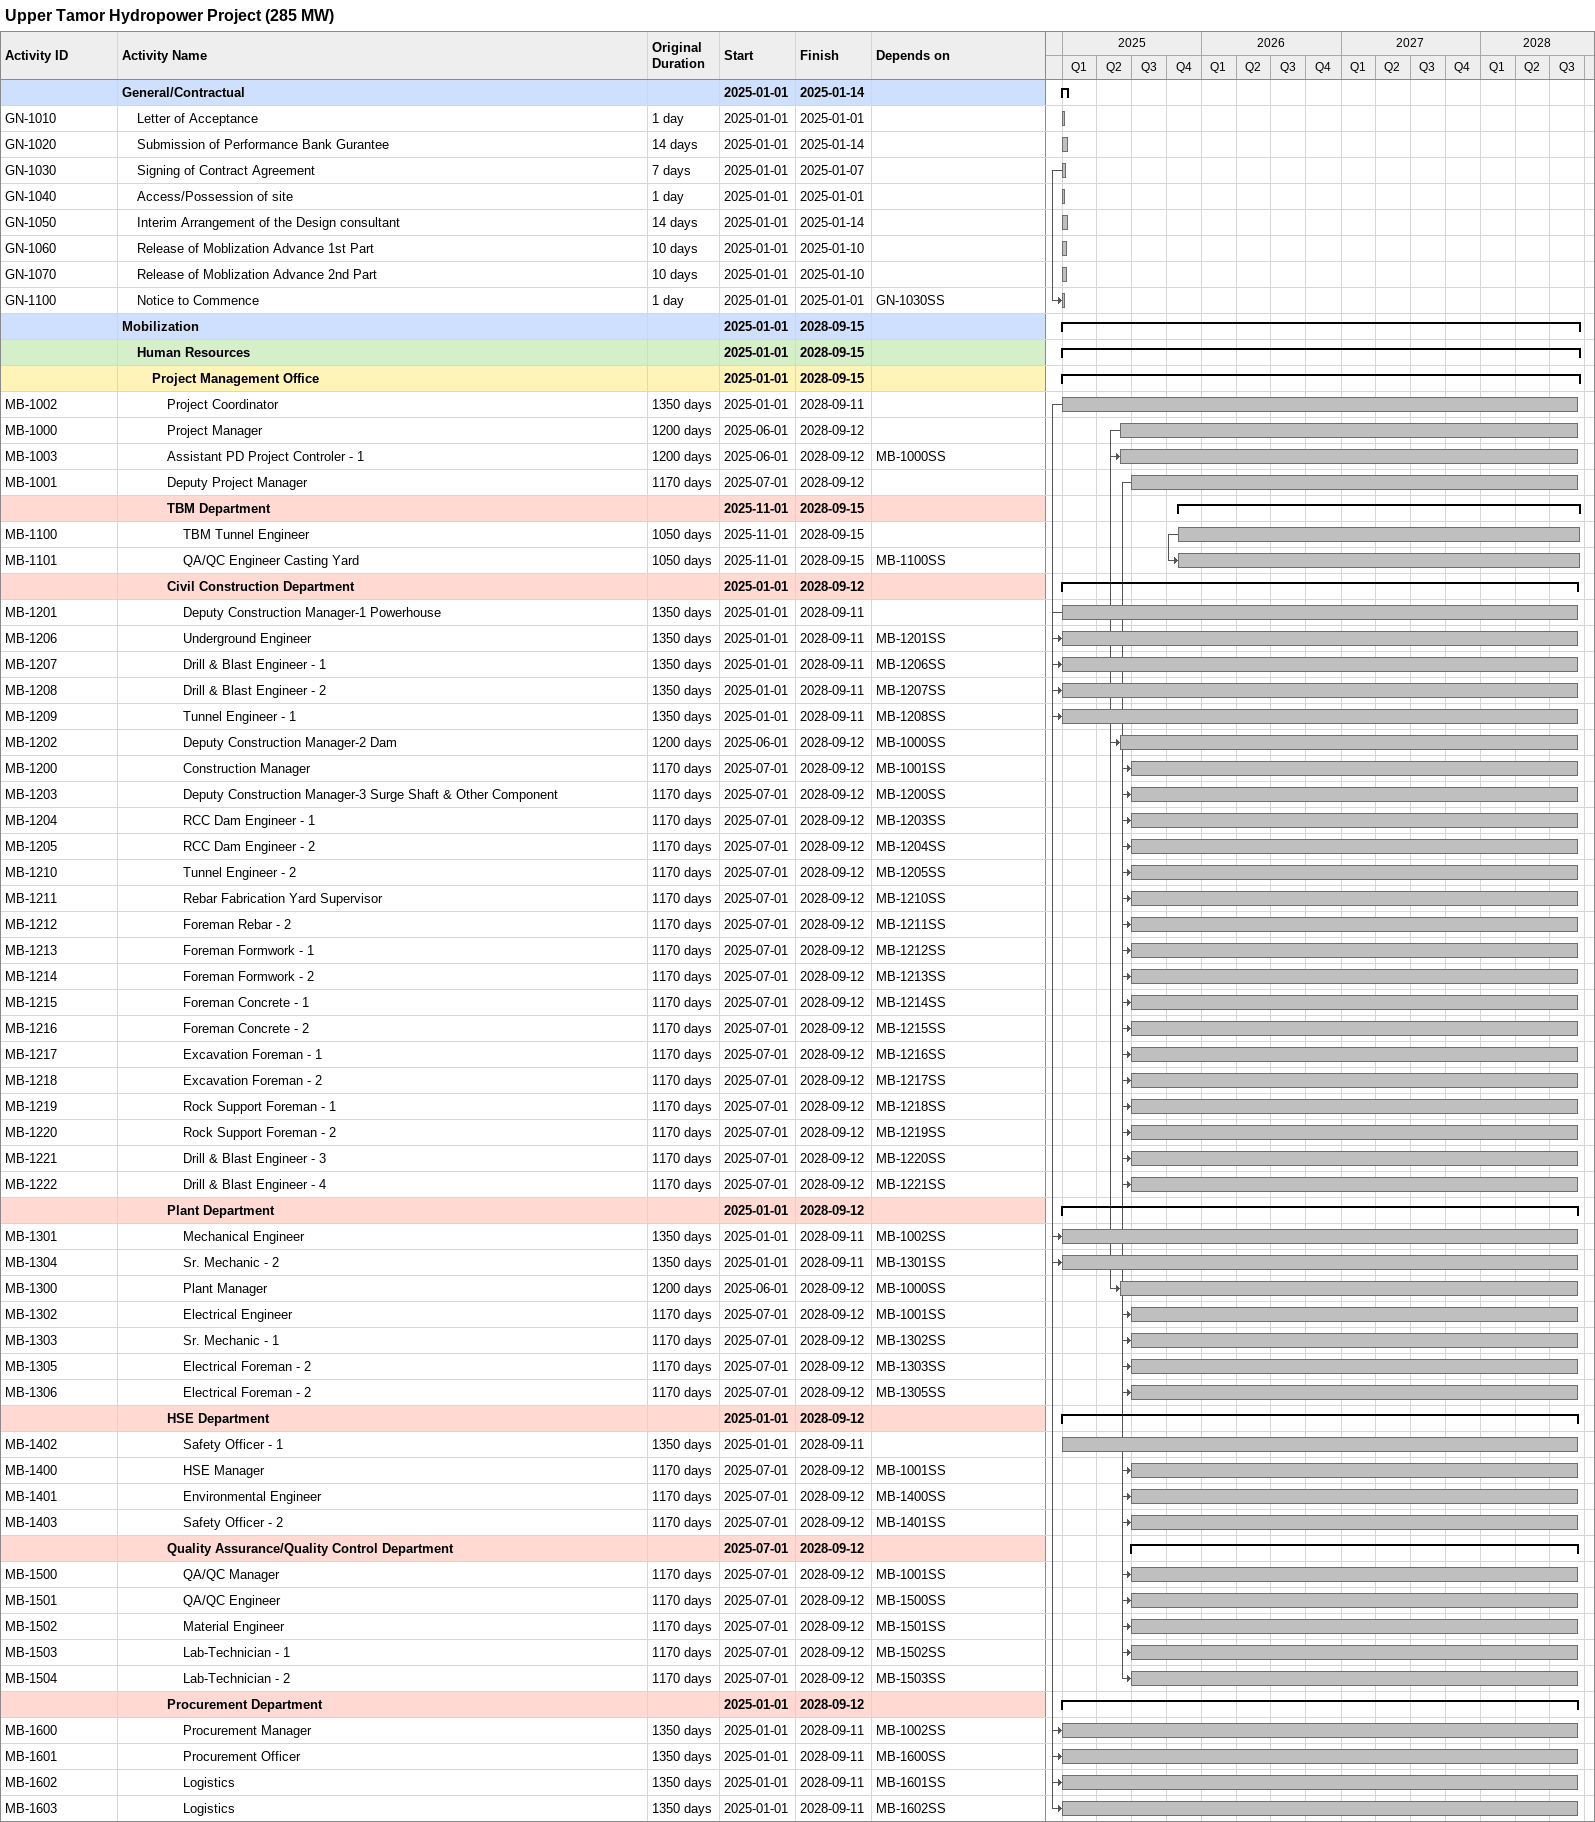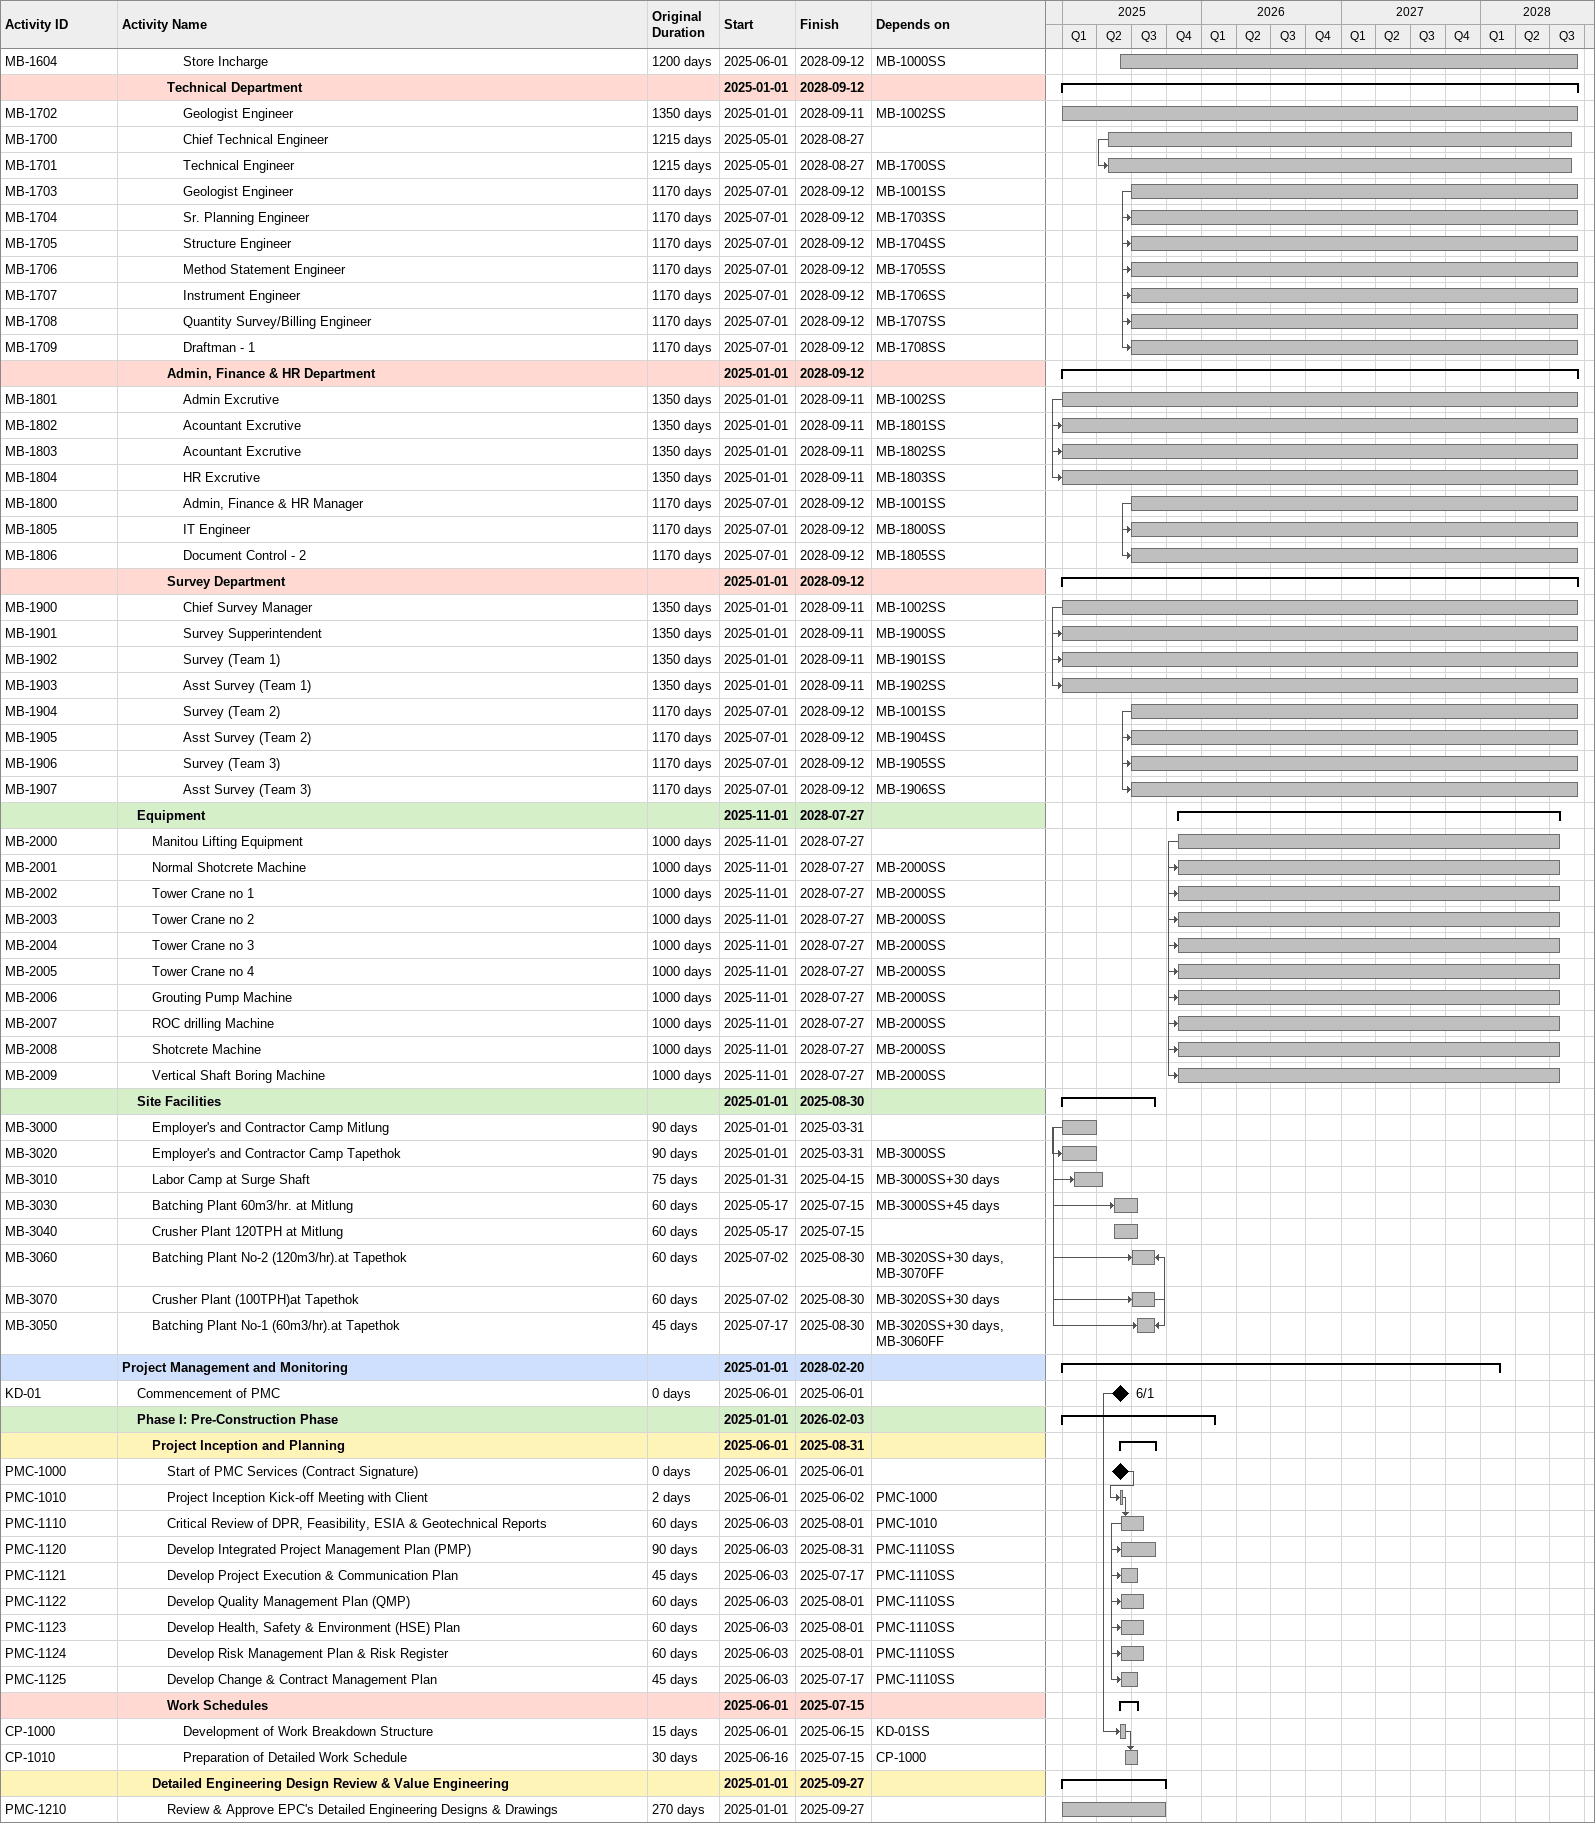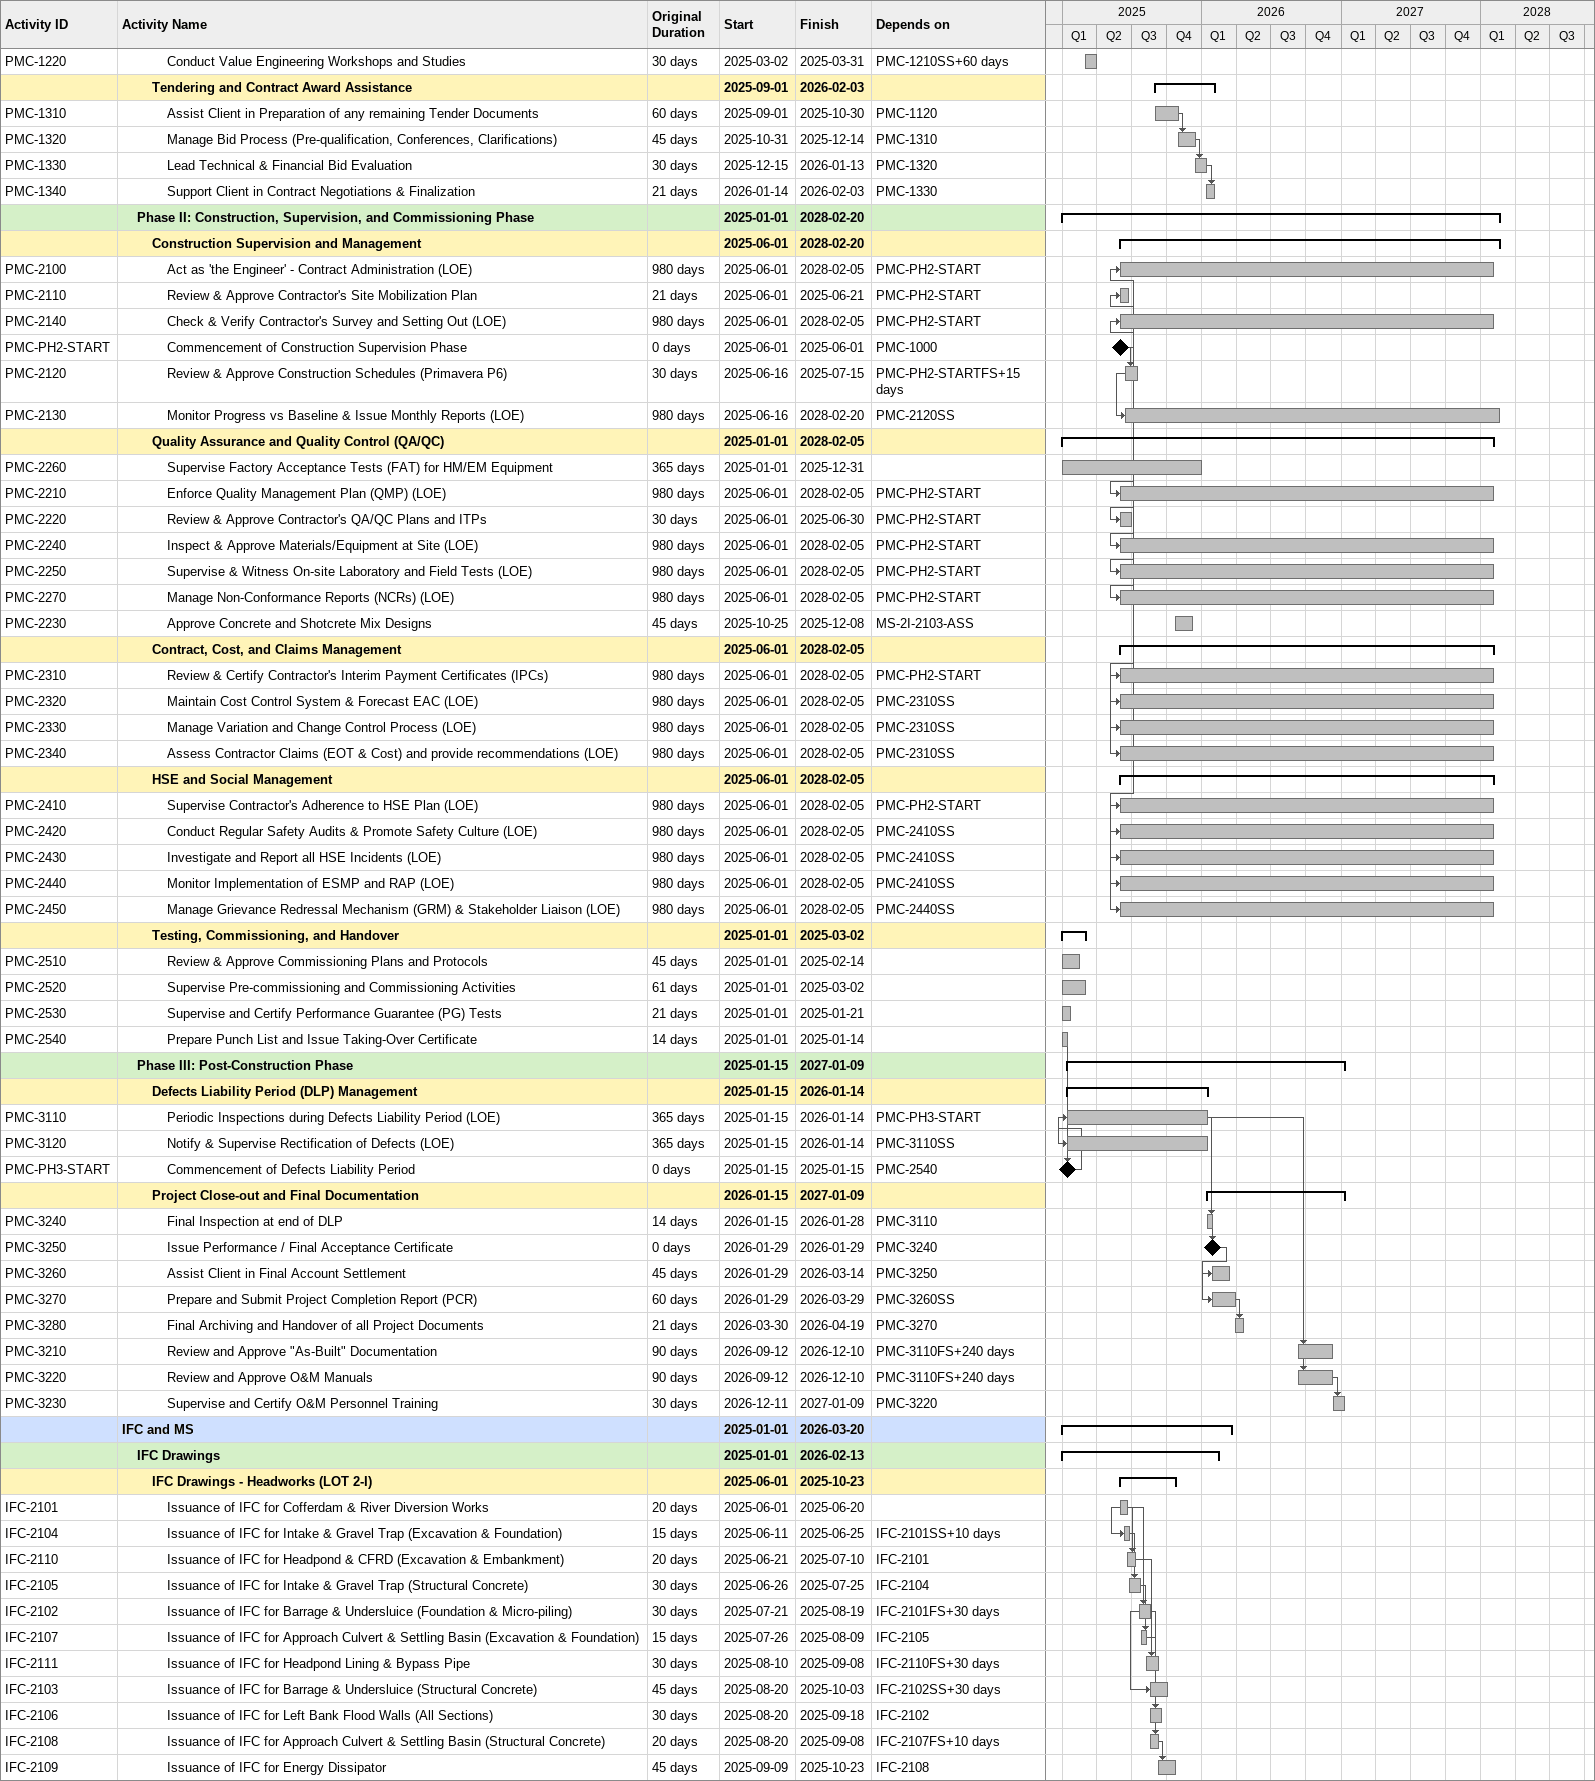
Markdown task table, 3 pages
Upper Tamor Hydropower Project (285 MW)

| ID | Level | Task | Original duration | Start | Finish | Predecessors |
|---|---|---|---|---|---|---|
|  | 1 | **General/Contractual** |  | 2025-01-01 | 2025-01-14 |  |
| GN-1010 | 2 | Letter of Acceptance | 1d | 2025-01-01 | 2025-01-01 |  |
| GN-1020 | 2 | Submission of Performance Bank Gurantee | 14d | 2025-01-01 | 2025-01-14 |  |
| GN-1030 | 2 | Signing of Contract Agreement | 7d | 2025-01-01 | 2025-01-07 |  |
| GN-1040 | 2 | Access/Possession of site | 1d | 2025-01-01 | 2025-01-01 |  |
| GN-1050 | 2 | Interim Arrangement of the Design consultant | 14d | 2025-01-01 | 2025-01-14 |  |
| GN-1060 | 2 | Release of Moblization Advance 1st Part | 10d | 2025-01-01 | 2025-01-10 |  |
| GN-1070 | 2 | Release of Moblization Advance 2nd Part | 10d | 2025-01-01 | 2025-01-10 |  |
| GN-1100 | 2 | Notice to Commence | 1d | 2025-01-01 | 2025-01-01 | GN-1030SS |
|  | 1 | **Mobilization** |  | 2025-01-01 | 2028-09-15 |  |
|  | 2 | **Human Resources** |  | 2025-01-01 | 2028-09-15 |  |
|  | 3 | **Project Management Office** |  | 2025-01-01 | 2028-09-15 |  |
| MB-1002 | 4 | Project Coordinator | 1350d | 2025-01-01 | 2028-09-11 |  |
| MB-1000 | 4 | Project Manager | 1200d | 2025-06-01 | 2028-09-12 |  |
| MB-1003 | 4 | Assistant PD Project Controler - 1 | 1200d | 2025-06-01 | 2028-09-12 | MB-1000SS |
| MB-1001 | 4 | Deputy Project Manager | 1170d | 2025-07-01 | 2028-09-12 |  |
|  | 4 | **TBM Department** |  | 2025-11-01 | 2028-09-15 |  |
| MB-1100 | 5 | TBM Tunnel Engineer | 1050d | 2025-11-01 | 2028-09-15 |  |
| MB-1101 | 5 | QA/QC Engineer Casting Yard | 1050d | 2025-11-01 | 2028-09-15 | MB-1100SS |
|  | 4 | **Civil Construction Department** |  | 2025-01-01 | 2028-09-12 |  |
| MB-1201 | 5 | Deputy Construction Manager-1 Powerhouse | 1350d | 2025-01-01 | 2028-09-11 |  |
| MB-1206 | 5 | Underground Engineer | 1350d | 2025-01-01 | 2028-09-11 | MB-1201SS |
| MB-1207 | 5 | Drill & Blast Engineer - 1 | 1350d | 2025-01-01 | 2028-09-11 | MB-1206SS |
| MB-1208 | 5 | Drill & Blast Engineer - 2 | 1350d | 2025-01-01 | 2028-09-11 | MB-1207SS |
| MB-1209 | 5 | Tunnel Engineer - 1 | 1350d | 2025-01-01 | 2028-09-11 | MB-1208SS |
| MB-1202 | 5 | Deputy Construction Manager-2 Dam | 1200d | 2025-06-01 | 2028-09-12 | MB-1000SS |
| MB-1200 | 5 | Construction Manager | 1170d | 2025-07-01 | 2028-09-12 | MB-1001SS |
| MB-1203 | 5 | Deputy Construction Manager-3 Surge Shaft & Other Component | 1170d | 2025-07-01 | 2028-09-12 | MB-1200SS |
| MB-1204 | 5 | RCC Dam Engineer - 1 | 1170d | 2025-07-01 | 2028-09-12 | MB-1203SS |
| MB-1205 | 5 | RCC Dam Engineer - 2 | 1170d | 2025-07-01 | 2028-09-12 | MB-1204SS |
| MB-1210 | 5 | Tunnel Engineer - 2 | 1170d | 2025-07-01 | 2028-09-12 | MB-1205SS |
| MB-1211 | 5 | Rebar Fabrication Yard Supervisor | 1170d | 2025-07-01 | 2028-09-12 | MB-1210SS |
| MB-1212 | 5 | Foreman Rebar - 2 | 1170d | 2025-07-01 | 2028-09-12 | MB-1211SS |
| MB-1213 | 5 | Foreman Formwork - 1 | 1170d | 2025-07-01 | 2028-09-12 | MB-1212SS |
| MB-1214 | 5 | Foreman Formwork - 2 | 1170d | 2025-07-01 | 2028-09-12 | MB-1213SS |
| MB-1215 | 5 | Foreman Concrete - 1 | 1170d | 2025-07-01 | 2028-09-12 | MB-1214SS |
| MB-1216 | 5 | Foreman Concrete - 2 | 1170d | 2025-07-01 | 2028-09-12 | MB-1215SS |
| MB-1217 | 5 | Excavation Foreman - 1 | 1170d | 2025-07-01 | 2028-09-12 | MB-1216SS |
| MB-1218 | 5 | Excavation Foreman - 2 | 1170d | 2025-07-01 | 2028-09-12 | MB-1217SS |
| MB-1219 | 5 | Rock Support Foreman - 1 | 1170d | 2025-07-01 | 2028-09-12 | MB-1218SS |
| MB-1220 | 5 | Rock Support Foreman - 2 | 1170d | 2025-07-01 | 2028-09-12 | MB-1219SS |
| MB-1221 | 5 | Drill & Blast Engineer - 3 | 1170d | 2025-07-01 | 2028-09-12 | MB-1220SS |
| MB-1222 | 5 | Drill & Blast Engineer - 4 | 1170d | 2025-07-01 | 2028-09-12 | MB-1221SS |
|  | 4 | **Plant Department** |  | 2025-01-01 | 2028-09-12 |  |
| MB-1301 | 5 | Mechanical Engineer | 1350d | 2025-01-01 | 2028-09-11 | MB-1002SS |
| MB-1304 | 5 | Sr. Mechanic - 2 | 1350d | 2025-01-01 | 2028-09-11 | MB-1301SS |
| MB-1300 | 5 | Plant Manager | 1200d | 2025-06-01 | 2028-09-12 | MB-1000SS |
| MB-1302 | 5 | Electrical Engineer | 1170d | 2025-07-01 | 2028-09-12 | MB-1001SS |
| MB-1303 | 5 | Sr. Mechanic - 1 | 1170d | 2025-07-01 | 2028-09-12 | MB-1302SS |
| MB-1305 | 5 | Electrical Foreman - 2 | 1170d | 2025-07-01 | 2028-09-12 | MB-1303SS |
| MB-1306 | 5 | Electrical Foreman - 2 | 1170d | 2025-07-01 | 2028-09-12 | MB-1305SS |
|  | 4 | **HSE Department** |  | 2025-01-01 | 2028-09-12 |  |
| MB-1402 | 5 | Safety Officer - 1 | 1350d | 2025-01-01 | 2028-09-11 |  |
| MB-1400 | 5 | HSE Manager | 1170d | 2025-07-01 | 2028-09-12 | MB-1001SS |
| MB-1401 | 5 | Environmental Engineer | 1170d | 2025-07-01 | 2028-09-12 | MB-1400SS |
| MB-1403 | 5 | Safety Officer - 2 | 1170d | 2025-07-01 | 2028-09-12 | MB-1401SS |
|  | 4 | **Quality Assurance/Quality Control Department** |  | 2025-07-01 | 2028-09-12 |  |
| MB-1500 | 5 | QA/QC Manager | 1170d | 2025-07-01 | 2028-09-12 | MB-1001SS |
| MB-1501 | 5 | QA/QC Engineer | 1170d | 2025-07-01 | 2028-09-12 | MB-1500SS |
| MB-1502 | 5 | Material Engineer | 1170d | 2025-07-01 | 2028-09-12 | MB-1501SS |
| MB-1503 | 5 | Lab-Technician - 1 | 1170d | 2025-07-01 | 2028-09-12 | MB-1502SS |
| MB-1504 | 5 | Lab-Technician - 2 | 1170d | 2025-07-01 | 2028-09-12 | MB-1503SS |
|  | 4 | **Procurement Department** |  | 2025-01-01 | 2028-09-12 |  |
| MB-1600 | 5 | Procurement Manager | 1350d | 2025-01-01 | 2028-09-11 | MB-1002SS |
| MB-1601 | 5 | Procurement Officer | 1350d | 2025-01-01 | 2028-09-11 | MB-1600SS |
| MB-1602 | 5 | Logistics | 1350d | 2025-01-01 | 2028-09-11 | MB-1601SS |
| MB-1603 | 5 | Logistics | 1350d | 2025-01-01 | 2028-09-11 | MB-1602SS |
| MB-1604 | 5 | Store Incharge | 1200d | 2025-06-01 | 2028-09-12 | MB-1000SS |
|  | 4 | **Technical Department** |  | 2025-01-01 | 2028-09-12 |  |
| MB-1702 | 5 | Geologist Engineer | 1350d | 2025-01-01 | 2028-09-11 | MB-1002SS |
| MB-1700 | 5 | Chief Technical Engineer | 1215d | 2025-05-01 | 2028-08-27 |  |
| MB-1701 | 5 | Technical Engineer | 1215d | 2025-05-01 | 2028-08-27 | MB-1700SS |
| MB-1703 | 5 | Geologist Engineer | 1170d | 2025-07-01 | 2028-09-12 | MB-1001SS |
| MB-1704 | 5 | Sr. Planning Engineer | 1170d | 2025-07-01 | 2028-09-12 | MB-1703SS |
| MB-1705 | 5 | Structure Engineer | 1170d | 2025-07-01 | 2028-09-12 | MB-1704SS |
| MB-1706 | 5 | Method Statement Engineer | 1170d | 2025-07-01 | 2028-09-12 | MB-1705SS |
| MB-1707 | 5 | Instrument Engineer | 1170d | 2025-07-01 | 2028-09-12 | MB-1706SS |
| MB-1708 | 5 | Quantity Survey/Billing Engineer | 1170d | 2025-07-01 | 2028-09-12 | MB-1707SS |
| MB-1709 | 5 | Draftman - 1 | 1170d | 2025-07-01 | 2028-09-12 | MB-1708SS |
|  | 4 | **Admin, Finance & HR Department** |  | 2025-01-01 | 2028-09-12 |  |
| MB-1801 | 5 | Admin Excrutive | 1350d | 2025-01-01 | 2028-09-11 | MB-1002SS |
| MB-1802 | 5 | Acountant Excrutive | 1350d | 2025-01-01 | 2028-09-11 | MB-1801SS |
| MB-1803 | 5 | Acountant Excrutive | 1350d | 2025-01-01 | 2028-09-11 | MB-1802SS |
| MB-1804 | 5 | HR Excrutive | 1350d | 2025-01-01 | 2028-09-11 | MB-1803SS |
| MB-1800 | 5 | Admin, Finance & HR Manager | 1170d | 2025-07-01 | 2028-09-12 | MB-1001SS |
| MB-1805 | 5 | IT Engineer | 1170d | 2025-07-01 | 2028-09-12 | MB-1800SS |
| MB-1806 | 5 | Document Control - 2 | 1170d | 2025-07-01 | 2028-09-12 | MB-1805SS |
|  | 4 | **Survey Department** |  | 2025-01-01 | 2028-09-12 |  |
| MB-1900 | 5 | Chief Survey Manager | 1350d | 2025-01-01 | 2028-09-11 | MB-1002SS |
| MB-1901 | 5 | Survey Supperintendent | 1350d | 2025-01-01 | 2028-09-11 | MB-1900SS |
| MB-1902 | 5 | Survey (Team 1) | 1350d | 2025-01-01 | 2028-09-11 | MB-1901SS |
| MB-1903 | 5 | Asst Survey (Team 1) | 1350d | 2025-01-01 | 2028-09-11 | MB-1902SS |
| MB-1904 | 5 | Survey (Team 2) | 1170d | 2025-07-01 | 2028-09-12 | MB-1001SS |
| MB-1905 | 5 | Asst Survey (Team 2) | 1170d | 2025-07-01 | 2028-09-12 | MB-1904SS |
| MB-1906 | 5 | Survey (Team 3) | 1170d | 2025-07-01 | 2028-09-12 | MB-1905SS |
| MB-1907 | 5 | Asst Survey (Team 3) | 1170d | 2025-07-01 | 2028-09-12 | MB-1906SS |
|  | 2 | **Equipment** |  | 2025-11-01 | 2028-07-27 |  |
| MB-2000 | 3 | Manitou Lifting Equipment | 1000d | 2025-11-01 | 2028-07-27 |  |
| MB-2001 | 3 | Normal Shotcrete Machine | 1000d | 2025-11-01 | 2028-07-27 | MB-2000SS |
| MB-2002 | 3 | Tower Crane no 1 | 1000d | 2025-11-01 | 2028-07-27 | MB-2000SS |
| MB-2003 | 3 | Tower Crane no 2 | 1000d | 2025-11-01 | 2028-07-27 | MB-2000SS |
| MB-2004 | 3 | Tower Crane no 3 | 1000d | 2025-11-01 | 2028-07-27 | MB-2000SS |
| MB-2005 | 3 | Tower Crane no 4 | 1000d | 2025-11-01 | 2028-07-27 | MB-2000SS |
| MB-2006 | 3 | Grouting Pump Machine | 1000d | 2025-11-01 | 2028-07-27 | MB-2000SS |
| MB-2007 | 3 | ROC drilling Machine | 1000d | 2025-11-01 | 2028-07-27 | MB-2000SS |
| MB-2008 | 3 | Shotcrete Machine | 1000d | 2025-11-01 | 2028-07-27 | MB-2000SS |
| MB-2009 | 3 | Vertical Shaft Boring Machine | 1000d | 2025-11-01 | 2028-07-27 | MB-2000SS |
|  | 2 | **Site Facilities** |  | 2025-01-01 | 2025-08-30 |  |
| MB-3000 | 3 | Employer's and Contractor Camp Mitlung | 90d | 2025-01-01 | 2025-03-31 |  |
| MB-3020 | 3 | Employer's and Contractor Camp Tapethok | 90d | 2025-01-01 | 2025-03-31 | MB-3000SS |
| MB-3010 | 3 | Labor Camp at Surge Shaft | 75d | 2025-01-31 | 2025-04-15 | MB-3000SS+30d |
| MB-3030 | 3 | Batching Plant 60m3/hr. at Mitlung | 60d | 2025-05-17 | 2025-07-15 | MB-3000SS+45d |
| MB-3040 | 3 | Crusher Plant 120TPH at Mitlung | 60d | 2025-05-17 | 2025-07-15 |  |
| MB-3060 | 3 | Batching Plant No-2 (120m3/hr).at Tapethok | 60d | 2025-07-02 | 2025-08-30 | MB-3020SS+30d, MB-3070FF |
| MB-3070 | 3 | Crusher Plant (100TPH)at Tapethok | 60d | 2025-07-02 | 2025-08-30 | MB-3020SS+30d |
| MB-3050 | 3 | Batching Plant No-1 (60m3/hr).at Tapethok | 45d | 2025-07-17 | 2025-08-30 | MB-3020SS+30d, MB-3060FF |
|  | 1 | **Project Management and Monitoring** |  | 2025-01-01 | 2028-02-20 |  |
| KD-01 | 2 | Commencement of PMC | 0d | 2025-06-01 | 2025-06-01 |  |
|  | 2 | **Phase I: Pre-Construction Phase** |  | 2025-01-01 | 2026-02-03 |  |
|  | 3 | **Project Inception and Planning** |  | 2025-06-01 | 2025-08-31 |  |
| PMC-1000 | 4 | Start of PMC Services (Contract Signature) | 0d | 2025-06-01 | 2025-06-01 |  |
| PMC-1010 | 4 | Project Inception Kick-off Meeting with Client | 2d | 2025-06-01 | 2025-06-02 | PMC-1000 |
| PMC-1110 | 4 | Critical Review of DPR, Feasibility, ESIA & Geotechnical Reports | 60d | 2025-06-03 | 2025-08-01 | PMC-1010 |
| PMC-1120 | 4 | Develop Integrated Project Management Plan (PMP) | 90d | 2025-06-03 | 2025-08-31 | PMC-1110SS |
| PMC-1121 | 4 | Develop Project Execution & Communication Plan | 45d | 2025-06-03 | 2025-07-17 | PMC-1110SS |
| PMC-1122 | 4 | Develop Quality Management Plan (QMP) | 60d | 2025-06-03 | 2025-08-01 | PMC-1110SS |
| PMC-1123 | 4 | Develop Health, Safety & Environment (HSE) Plan | 60d | 2025-06-03 | 2025-08-01 | PMC-1110SS |
| PMC-1124 | 4 | Develop Risk Management Plan & Risk Register | 60d | 2025-06-03 | 2025-08-01 | PMC-1110SS |
| PMC-1125 | 4 | Develop Change & Contract Management Plan | 45d | 2025-06-03 | 2025-07-17 | PMC-1110SS |
|  | 4 | **Work Schedules** |  | 2025-06-01 | 2025-07-15 |  |
| CP-1000 | 5 | Development of Work Breakdown Structure | 15d | 2025-06-01 | 2025-06-15 | KD-01SS |
| CP-1010 | 5 | Preparation of Detailed Work Schedule | 30d | 2025-06-16 | 2025-07-15 | CP-1000 |
|  | 3 | **Detailed Engineering Design Review & Value Engineering** |  | 2025-01-01 | 2025-09-27 |  |
| PMC-1210 | 4 | Review & Approve EPC's Detailed Engineering Designs & Drawings | 270d | 2025-01-01 | 2025-09-27 |  |
| PMC-1220 | 4 | Conduct Value Engineering Workshops and Studies | 30d | 2025-03-02 | 2025-03-31 | PMC-1210SS+60d |
|  | 3 | **Tendering and Contract Award Assistance** |  | 2025-09-01 | 2026-02-03 |  |
| PMC-1310 | 4 | Assist Client in Preparation of any remaining Tender Documents | 60d | 2025-09-01 | 2025-10-30 | PMC-1120 |
| PMC-1320 | 4 | Manage Bid Process (Pre-qualification, Conferences, Clarifications) | 45d | 2025-10-31 | 2025-12-14 | PMC-1310 |
| PMC-1330 | 4 | Lead Technical & Financial Bid Evaluation | 30d | 2025-12-15 | 2026-01-13 | PMC-1320 |
| PMC-1340 | 4 | Support Client in Contract Negotiations & Finalization | 21d | 2026-01-14 | 2026-02-03 | PMC-1330 |
|  | 2 | **Phase II: Construction, Supervision, and Commissioning Phase** |  | 2025-01-01 | 2028-02-20 |  |
|  | 3 | **Construction Supervision and Management** |  | 2025-06-01 | 2028-02-20 |  |
| PMC-2100 | 4 | Act as 'the Engineer' - Contract Administration (LOE) | 980d | 2025-06-01 | 2028-02-05 | PMC-PH2-START |
| PMC-2110 | 4 | Review & Approve Contractor's Site Mobilization Plan | 21d | 2025-06-01 | 2025-06-21 | PMC-PH2-START |
| PMC-2140 | 4 | Check & Verify Contractor's Survey and Setting Out (LOE) | 980d | 2025-06-01 | 2028-02-05 | PMC-PH2-START |
| PMC-PH2-START | 4 | Commencement of Construction Supervision Phase | 0d | 2025-06-01 | 2025-06-01 | PMC-1000 |
| PMC-2120 | 4 | Review & Approve Construction Schedules (Primavera P6) | 30d | 2025-06-16 | 2025-07-15 | PMC-PH2-STARTFS+15d |
| PMC-2130 | 4 | Monitor Progress vs Baseline & Issue Monthly Reports (LOE) | 980d | 2025-06-16 | 2028-02-20 | PMC-2120SS |
|  | 3 | **Quality Assurance and Quality Control (QA/QC)** |  | 2025-01-01 | 2028-02-05 |  |
| PMC-2260 | 4 | Supervise Factory Acceptance Tests (FAT) for HM/EM Equipment | 365d | 2025-01-01 | 2025-12-31 |  |
| PMC-2210 | 4 | Enforce Quality Management Plan (QMP) (LOE) | 980d | 2025-06-01 | 2028-02-05 | PMC-PH2-START |
| PMC-2220 | 4 | Review & Approve Contractor's QA/QC Plans and ITPs | 30d | 2025-06-01 | 2025-06-30 | PMC-PH2-START |
| PMC-2240 | 4 | Inspect & Approve Materials/Equipment at Site (LOE) | 980d | 2025-06-01 | 2028-02-05 | PMC-PH2-START |
| PMC-2250 | 4 | Supervise & Witness On-site Laboratory and Field Tests (LOE) | 980d | 2025-06-01 | 2028-02-05 | PMC-PH2-START |
| PMC-2270 | 4 | Manage Non-Conformance Reports (NCRs) (LOE) | 980d | 2025-06-01 | 2028-02-05 | PMC-PH2-START |
| PMC-2230 | 4 | Approve Concrete and Shotcrete Mix Designs | 45d | 2025-10-25 | 2025-12-08 | MS-2I-2103-ASS |
|  | 3 | **Contract, Cost, and Claims Management** |  | 2025-06-01 | 2028-02-05 |  |
| PMC-2310 | 4 | Review & Certify Contractor's Interim Payment Certificates (IPCs) | 980d | 2025-06-01 | 2028-02-05 | PMC-PH2-START |
| PMC-2320 | 4 | Maintain Cost Control System & Forecast EAC (LOE) | 980d | 2025-06-01 | 2028-02-05 | PMC-2310SS |
| PMC-2330 | 4 | Manage Variation and Change Control Process (LOE) | 980d | 2025-06-01 | 2028-02-05 | PMC-2310SS |
| PMC-2340 | 4 | Assess Contractor Claims (EOT & Cost) and provide recommendations (LOE) | 980d | 2025-06-01 | 2028-02-05 | PMC-2310SS |
|  | 3 | **HSE and Social Management** |  | 2025-06-01 | 2028-02-05 |  |
| PMC-2410 | 4 | Supervise Contractor's Adherence to HSE Plan (LOE) | 980d | 2025-06-01 | 2028-02-05 | PMC-PH2-START |
| PMC-2420 | 4 | Conduct Regular Safety Audits & Promote Safety Culture (LOE) | 980d | 2025-06-01 | 2028-02-05 | PMC-2410SS |
| PMC-2430 | 4 | Investigate and Report all HSE Incidents (LOE) | 980d | 2025-06-01 | 2028-02-05 | PMC-2410SS |
| PMC-2440 | 4 | Monitor Implementation of ESMP and RAP (LOE) | 980d | 2025-06-01 | 2028-02-05 | PMC-2410SS |
| PMC-2450 | 4 | Manage Grievance Redressal Mechanism (GRM) & Stakeholder Liaison (LOE) | 980d | 2025-06-01 | 2028-02-05 | PMC-2440SS |
|  | 3 | **Testing, Commissioning, and Handover** |  | 2025-01-01 | 2025-03-02 |  |
| PMC-2510 | 4 | Review & Approve Commissioning Plans and Protocols | 45d | 2025-01-01 | 2025-02-14 |  |
| PMC-2520 | 4 | Supervise Pre-commissioning and Commissioning Activities | 61d | 2025-01-01 | 2025-03-02 |  |
| PMC-2530 | 4 | Supervise and Certify Performance Guarantee (PG) Tests | 21d | 2025-01-01 | 2025-01-21 |  |
| PMC-2540 | 4 | Prepare Punch List and Issue Taking-Over Certificate | 14d | 2025-01-01 | 2025-01-14 |  |
|  | 2 | **Phase III: Post-Construction Phase** |  | 2025-01-15 | 2027-01-09 |  |
|  | 3 | **Defects Liability Period (DLP) Management** |  | 2025-01-15 | 2026-01-14 |  |
| PMC-3110 | 4 | Periodic Inspections during Defects Liability Period (LOE) | 365d | 2025-01-15 | 2026-01-14 | PMC-PH3-START |
| PMC-3120 | 4 | Notify & Supervise Rectification of Defects (LOE) | 365d | 2025-01-15 | 2026-01-14 | PMC-3110SS |
| PMC-PH3-START | 4 | Commencement of Defects Liability Period | 0d | 2025-01-15 | 2025-01-15 | PMC-2540 |
|  | 3 | **Project Close-out and Final Documentation** |  | 2026-01-15 | 2027-01-09 |  |
| PMC-3240 | 4 | Final Inspection at end of DLP | 14d | 2026-01-15 | 2026-01-28 | PMC-3110 |
| PMC-3250 | 4 | Issue Performance / Final Acceptance Certificate | 0d | 2026-01-29 | 2026-01-29 | PMC-3240 |
| PMC-3260 | 4 | Assist Client in Final Account Settlement | 45d | 2026-01-29 | 2026-03-14 | PMC-3250 |
| PMC-3270 | 4 | Prepare and Submit Project Completion Report (PCR) | 60d | 2026-01-29 | 2026-03-29 | PMC-3260SS |
| PMC-3280 | 4 | Final Archiving and Handover of all Project Documents | 21d | 2026-03-30 | 2026-04-19 | PMC-3270 |
| PMC-3210 | 4 | Review and Approve "As-Built" Documentation | 90d | 2026-09-12 | 2026-12-10 | PMC-3110FS+240d |
| PMC-3220 | 4 | Review and Approve O&M Manuals | 90d | 2026-09-12 | 2026-12-10 | PMC-3110FS+240d |
| PMC-3230 | 4 | Supervise and Certify O&M Personnel Training | 30d | 2026-12-11 | 2027-01-09 | PMC-3220 |
|  | 1 | **IFC and MS** |  | 2025-01-01 | 2026-03-20 |  |
|  | 2 | **IFC Drawings** |  | 2025-01-01 | 2026-02-13 |  |
|  | 3 | **IFC Drawings - Headworks (LOT 2-I)** |  | 2025-06-01 | 2025-10-23 |  |
| IFC-2101 | 4 | Issuance of IFC for Cofferdam & River Diversion Works | 20d | 2025-06-01 | 2025-06-20 |  |
| IFC-2104 | 4 | Issuance of IFC for Intake & Gravel Trap (Excavation & Foundation) | 15d | 2025-06-11 | 2025-06-25 | IFC-2101SS+10d |
| IFC-2110 | 4 | Issuance of IFC for Headpond & CFRD (Excavation & Embankment) | 20d | 2025-06-21 | 2025-07-10 | IFC-2101 |
| IFC-2105 | 4 | Issuance of IFC for Intake & Gravel Trap (Structural Concrete) | 30d | 2025-06-26 | 2025-07-25 | IFC-2104 |
| IFC-2102 | 4 | Issuance of IFC for Barrage & Undersluice (Foundation & Micro-piling) | 30d | 2025-07-21 | 2025-08-19 | IFC-2101FS+30d |
| IFC-2107 | 4 | Issuance of IFC for Approach Culvert & Settling Basin (Excavation & Foundation) | 15d | 2025-07-26 | 2025-08-09 | IFC-2105 |
| IFC-2111 | 4 | Issuance of IFC for Headpond Lining & Bypass Pipe | 30d | 2025-08-10 | 2025-09-08 | IFC-2110FS+30d |
| IFC-2103 | 4 | Issuance of IFC for Barrage & Undersluice (Structural Concrete) | 45d | 2025-08-20 | 2025-10-03 | IFC-2102SS+30d |
| IFC-2106 | 4 | Issuance of IFC for Left Bank Flood Walls (All Sections) | 30d | 2025-08-20 | 2025-09-18 | IFC-2102 |
| IFC-2108 | 4 | Issuance of IFC for Approach Culvert & Settling Basin (Structural Concrete) | 20d | 2025-08-20 | 2025-09-08 | IFC-2107FS+10d |
| IFC-2109 | 4 | Issuance of IFC for Energy Dissipator | 45d | 2025-09-09 | 2025-10-23 | IFC-2108 |
